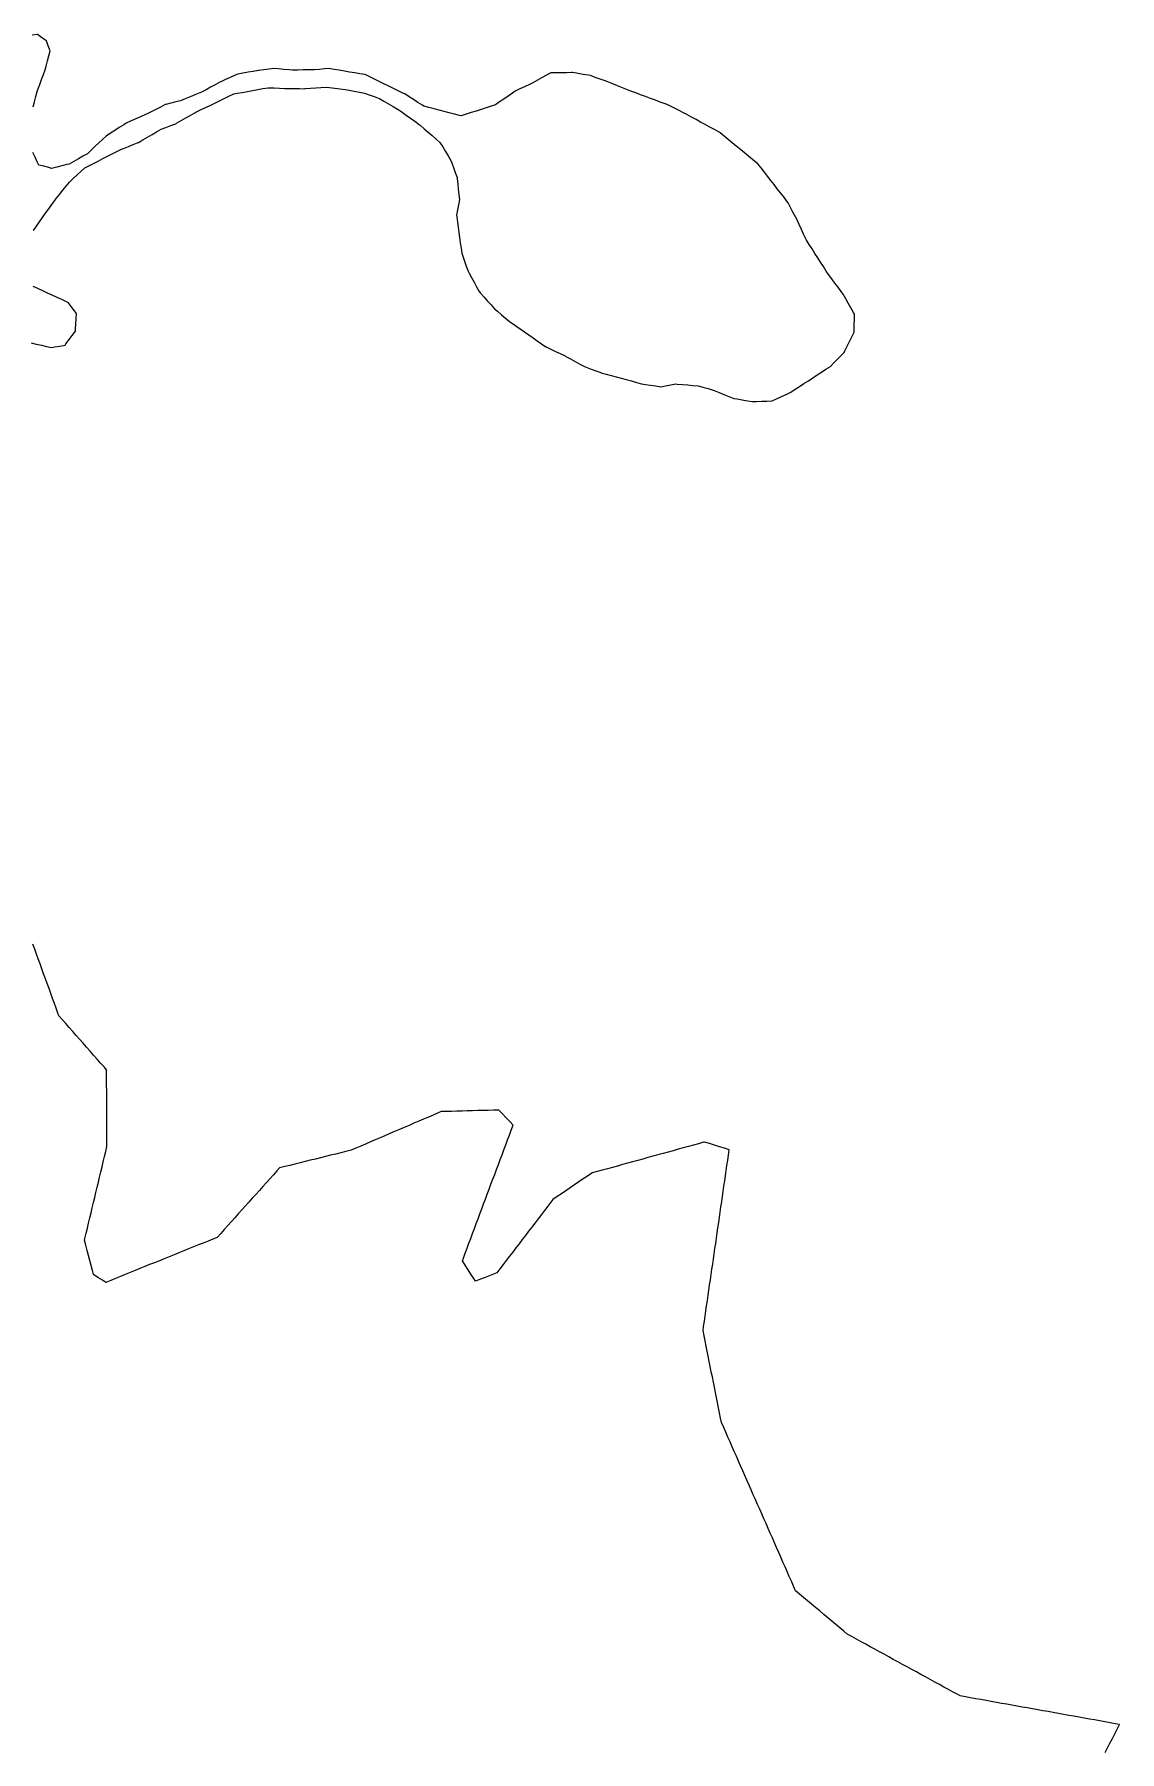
# Model space of a CAD drawing. Header units: millimetres. Extents: x 0 to 2762, y 6 to 2482.
# Drawn here: x 1422 to 1628.7, y 2127.7 to 2454.8 of the extents above; entities that cross this region are included whole.
import ezdxf

# ---------------------------------------------------------------- set-up
doc = ezdxf.new("R2010")
doc.units = ezdxf.units.MM
for name, color, linetype in [('ALL_ISLANDS', 7, 'Continuous'), ('OUTLINE_ISLAND_01', 7, 'Continuous'), ('OUTLINE_ISLAND_02', 7, 'Continuous')]:
    doc.layers.add(name, color=color, linetype=linetype)

msp = doc.modelspace()

# ---------------------------------------------------------------- linework, layer by layer
at = {"layer": 'ALL_ISLANDS'}
for points in [[(1421.8176, 2440.9907), (1422.0631, 2441.9601), (1422.3087, 2442.9295), (1422.5543, 2443.8988), (1422.7076, 2444.3083), (1423.0581, 2445.2449), (1423.4086, 2446.1814), (1423.759, 2447.118), (1424.1095, 2448.0546), (1424.2923, 2448.7611), (1424.5428, 2449.7292), (1424.7932, 2450.6973), (1425.0437, 2451.6654), (1424.6934, 2452.6004), (1424.3426, 2453.5368), (1424.2404, 2453.6118), (1423.4339, 2454.2031), (1422.6275, 2454.7943), (1422.5886, 2454.7889), (1421.5983, 2454.6496)], [(1421.9091, 2417.4369), (1422.4812, 2418.2571), (1423.0534, 2419.0772), (1423.6255, 2419.8974), (1424.1977, 2420.7175), (1424.7698, 2421.5377), (1425.342, 2422.3578), (1425.9141, 2423.178), (1426.2085, 2423.5386), (1426.8407, 2424.3133), (1427.473, 2425.0881), (1428.1053, 2425.8628), (1428.7376, 2426.6376), (1429.4624, 2427.3222), (1430.1893, 2428.0089), (1430.9163, 2428.6956), (1431.6432, 2429.3823), (1432.3884, 2429.7601), (1433.2803, 2430.2124), (1434.1721, 2430.6646), (1435.064, 2431.1169), (1435.9559, 2431.5692), (1436.8478, 2432.0214), (1437.7397, 2432.4737), (1438.6316, 2432.926), (1439.0171, 2433.0791), (1439.9465, 2433.4482), (1440.8758, 2433.8174), (1441.8052, 2434.1865), (1441.8554, 2434.2154), (1442.7223, 2434.7138), (1443.5892, 2435.2122), (1444.4562, 2435.7106), (1445.3231, 2436.2091), (1446.19, 2436.7075), (1447.1048, 2437.0569), (1448.039, 2437.4137), (1448.9732, 2437.7705), (1449.1326, 2437.8625), (1449.9988, 2438.3622), (1450.865, 2438.8619), (1451.7312, 2439.3616), (1452.5974, 2439.8613), (1452.8059, 2439.9624), (1453.7057, 2440.3987), (1454.6055, 2440.835), (1455.5053, 2441.2713), (1456.4051, 2441.7076), (1457.305, 2442.1439), (1458.2048, 2442.5802), (1459.1046, 2443.0165), (1460.0044, 2443.4527), (1460.646, 2443.5684), (1461.6302, 2443.7457), (1462.6143, 2443.9231), (1463.5985, 2444.1004), (1464.5826, 2444.2777), (1465.5668, 2444.4551), (1466.5509, 2444.6324), (1466.7163, 2444.6253), (1467.7154, 2444.5821), (1468.7144, 2444.5389), (1469.7135, 2444.4957), (1470.7126, 2444.4525), (1471.5254, 2444.4507), (1472.5254, 2444.4486), (1473.5254, 2444.4464), (1473.6237, 2444.4538), (1474.6209, 2444.529), (1475.618, 2444.6042), (1476.6152, 2444.6794), (1477.6124, 2444.7547), (1478.2647, 2444.674), (1479.2571, 2444.5514), (1480.2496, 2444.4287), (1481.242, 2444.306), (1481.988, 2444.1671), (1482.9711, 2443.9841), (1483.9542, 2443.801), (1484.9373, 2443.6179), (1485.8048, 2443.2908), (1486.7405, 2442.938), (1487.6762, 2442.5852), (1487.7464, 2442.545), (1488.6146, 2442.0487), (1489.4828, 2441.5525), (1490.3509, 2441.0562), (1491.2191, 2440.5599), (1491.2414, 2440.544), (1492.0572, 2439.9656), (1492.8729, 2439.3872), (1493.6887, 2438.8088), (1494.5044, 2438.2304), (1495.3202, 2437.652), (1495.5135, 2437.4836), (1496.2676, 2436.8269), (1497.0218, 2436.1702), (1497.7759, 2435.5135), (1498.53, 2434.8568), (1499.2842, 2434.2001), (1499.8029, 2433.3483), (1500.323, 2432.4942), (1500.8431, 2431.6401), (1501.3632, 2430.7859), (1501.5249, 2430.3424), (1501.8674, 2429.4029), (1502.2099, 2428.4633), (1502.5524, 2427.5238), (1502.5763, 2427.2872), (1502.6769, 2426.2923), (1502.7775, 2425.2974), (1502.8781, 2424.3025), (1502.9787, 2423.3075), (1502.7987, 2422.3515), (1502.6137, 2421.3688), (1502.4287, 2420.386), (1502.4772, 2420.0334), (1502.6134, 2419.0427), (1502.7495, 2418.052), (1502.8857, 2417.0613), (1503.0219, 2416.0706), (1503.1581, 2415.08), (1503.2942, 2414.0893), (1503.4304, 2413.0986), (1503.6304, 2412.5371), (1503.9659, 2411.5951), (1504.3013, 2410.653), (1504.6368, 2409.711), (1504.8396, 2409.3353), (1505.3144, 2408.4552), (1505.7893, 2407.5751), (1506.2641, 2406.6951), (1506.739, 2405.815), (1507.02, 2405.4979), (1507.6832, 2404.7496), (1508.3465, 2404.0012), (1509.0098, 2403.2528), (1509.6731, 2402.5045), (1510.2106, 2402.0469), (1510.9721, 2401.3987), (1511.7336, 2400.7505), (1512.4951, 2400.1023), (1512.8896, 2399.83), (1513.7125, 2399.2618), (1514.5354, 2398.6936), (1515.3583, 2398.1255), (1516.1812, 2397.5573), (1517.0041, 2396.9891), (1517.827, 2396.4209), (1518.6499, 2395.8528), (1519.4728, 2395.2846), (1519.4877, 2395.2775), (1520.3902, 2394.8466), (1521.2926, 2394.4158), (1522.195, 2393.9849), (1523.0974, 2393.5541), (1523.2818, 2393.4516), (1524.1559, 2392.9659), (1525.0301, 2392.4802), (1525.9042, 2391.9945), (1526.7783, 2391.5088), (1527.1176, 2391.3854), (1528.0573, 2391.0436), (1528.9971, 2390.7018), (1529.9369, 2390.36), (1529.9496, 2390.3565), (1530.9141, 2390.0925), (1531.8786, 2389.8285), (1532.8432, 2389.5645), (1533.8077, 2389.3004), (1534.7722, 2389.0364), (1535.7367, 2388.7724), (1536.7012, 2388.5084), (1537.6657, 2388.2443), (1538.395, 2388.1338), (1539.3837, 2387.9838), (1540.3724, 2387.8339), (1541.3611, 2387.684), (1542.2601, 2387.848), (1543.2438, 2388.0275), (1544.2276, 2388.2069), (1544.4684, 2388.1862), (1545.4647, 2388.1004), (1546.461, 2388.0147), (1547.4573, 2387.9289), (1548.4536, 2387.8431), (1549.3703, 2387.5836), (1550.3325, 2387.3112), (1551.2946, 2387.0389), (1551.515, 2386.9499), (1552.4424, 2386.5757), (1553.3697, 2386.2015), (1554.2971, 2385.8273), (1555.2244, 2385.4532), (1555.8587, 2385.3484), (1556.8453, 2385.1854), (1557.8319, 2385.0224), (1558.8186, 2384.8594), (1559.5502, 2384.8833), (1560.5497, 2384.9161), (1561.5491, 2384.9489), (1562.5486, 2384.9817), (1563.3983, 2385.3798), (1564.3038, 2385.8041), (1565.2094, 2386.2284), (1566.1149, 2386.6527), (1566.9317, 2387.185), (1567.7696, 2387.731), (1568.6074, 2388.2769), (1569.4452, 2388.8229), (1570.283, 2389.3688), (1571.1208, 2389.9148), (1571.9586, 2390.4607), (1572.7965, 2391.0067), (1573.6343, 2391.5526), (1574.1401, 2392.0729), (1574.8372, 2392.7899), (1575.5343, 2393.5068), (1576.2314, 2394.2238), (1576.3648, 2394.4924), (1576.8096, 2395.388), (1577.2544, 2396.2837), (1577.6991, 2397.1793), (1578.1439, 2398.0749), (1578.1531, 2398.5009), (1578.1748, 2399.5006), (1578.1964, 2400.5004), (1578.218, 2401.5002), (1578.0295, 2401.8343), (1577.538, 2402.7052), (1577.0465, 2403.5761), (1576.5551, 2404.447), (1576.0636, 2405.3179), (1575.6897, 2405.8197), (1575.0922, 2406.6215), (1574.4947, 2407.4234), (1573.8971, 2408.2252), (1573.2996, 2409.0271), (1572.855, 2409.7165), (1572.313, 2410.5569), (1571.771, 2411.3973), (1571.2291, 2412.2377), (1570.6871, 2413.0781), (1570.1451, 2413.9185), (1569.6031, 2414.7588), (1569.0611, 2415.5992), (1568.9545, 2415.8304), (1568.5357, 2416.7384), (1568.1169, 2417.6465), (1567.6981, 2418.5546), (1567.2793, 2419.4627), (1566.966, 2420.0664), (1566.5053, 2420.9539), (1566.0446, 2421.8415), (1565.5839, 2422.729), (1565.3517, 2423.0282), (1564.7385, 2423.8181), (1564.1253, 2424.608), (1563.5121, 2425.398), (1562.8989, 2426.1879), (1562.2857, 2426.9778), (1561.6725, 2427.7678), (1561.0593, 2428.5577), (1560.4461, 2429.3476), (1559.833, 2430.1376), (1559.5822, 2430.3436), (1558.8095, 2430.9784), (1558.0368, 2431.6133), (1557.2642, 2432.2481), (1556.4915, 2432.8829), (1555.7189, 2433.5177), (1554.9462, 2434.1525), (1554.1735, 2434.7874), (1553.4009, 2435.4222), (1552.6282, 2436.057), (1552.4322, 2436.1642), (1551.5549, 2436.6442), (1550.6777, 2437.1242), (1549.8004, 2437.6042), (1548.9231, 2438.0842), (1548.0459, 2438.5642), (1547.1686, 2439.0442), (1546.2913, 2439.5242), (1545.4141, 2440.0042), (1544.9659, 2440.2212), (1544.0658, 2440.6569), (1543.1657, 2441.0926), (1542.2656, 2441.5283), (1542.1815, 2441.5594), (1541.2437, 2441.9067), (1540.306, 2442.254), (1539.3682, 2442.6013), (1538.4305, 2442.9486), (1537.4927, 2443.2959), (1536.555, 2443.6432), (1535.6172, 2443.9905), (1534.6794, 2444.3378), (1534.0415, 2444.6084), (1533.1209, 2444.9989), (1532.2003, 2445.3894), (1531.2797, 2445.7799), (1530.7607, 2445.9579), (1529.8148, 2446.2822), (1528.8689, 2446.6066), (1527.9229, 2446.931), (1527.5479, 2446.9952), (1526.5623, 2447.1641), (1525.5767, 2447.333), (1524.591, 2447.5019), (1524.384, 2447.5003), (1523.384, 2447.4923), (1522.384, 2447.4844), (1521.3841, 2447.4765), (1520.3841, 2447.4686), (1519.5991, 2447.0325), (1518.7249, 2446.5468), (1517.8508, 2446.0611), (1516.9766, 2445.5755), (1516.304, 2445.252), (1515.4028, 2444.8186), (1514.5016, 2444.3852), (1513.6004, 2443.9519), (1513.1182, 2443.6183), (1512.2959, 2443.0492), (1511.4736, 2442.4802), (1510.6513, 2441.9112), (1509.8289, 2441.3422), (1509.0248, 2441.0878), (1508.0714, 2440.7861), (1507.118, 2440.4845), (1506.1646, 2440.1828), (1505.2112, 2439.8812), (1504.2577, 2439.5796), (1503.3043, 2439.2779), (1503.0049, 2439.3546), (1502.0361, 2439.6027), (1501.0674, 2439.8507), (1500.0987, 2440.0988), (1499.1299, 2440.3468), (1498.1612, 2440.5949), (1497.1924, 2440.8429), (1496.2237, 2441.091), (1495.9322, 2441.2789), (1495.0917, 2441.8206), (1494.2512, 2442.3624), (1493.4107, 2442.9042), (1492.5702, 2443.446), (1492.2132, 2443.62), (1491.3143, 2444.0582), (1490.4154, 2444.4964), (1489.5165, 2444.9346), (1488.6176, 2445.3727), (1487.7187, 2445.8109), (1486.8199, 2446.2491), (1485.921, 2446.6873), (1485.0221, 2447.1255), (1484.0503, 2447.288), (1483.064, 2447.453), (1482.0777, 2447.618), (1481.0914, 2447.7829), (1480.1051, 2447.9479), (1479.1188, 2448.1128), (1478.1325, 2448.2778), (1477.3162, 2448.2104), (1476.3196, 2448.1281), (1475.323, 2448.0458), (1475.2222, 2448.0441), (1474.2224, 2448.0274), (1473.2225, 2448.0107), (1472.2226, 2447.9939), (1471.2228, 2447.9772), (1470.5486, 2448.0351), (1469.5522, 2448.1206), (1468.5559, 2448.2061), (1467.5596, 2448.2916), (1466.7546, 2448.1859), (1465.7631, 2448.0557), (1464.7716, 2447.9255), (1464.7074, 2447.9141), (1463.7229, 2447.7387), (1462.7384, 2447.5633), (1461.7539, 2447.3879), (1460.7694, 2447.2125), (1460.2747, 2446.9936), (1459.3601, 2446.5891), (1458.4456, 2446.1845), (1457.5311, 2445.78), (1457.3647, 2445.6887), (1456.4881, 2445.2074), (1455.6115, 2444.7261), (1454.735, 2444.2449), (1453.8584, 2443.7636), (1453.5613, 2443.6432), (1452.6345, 2443.2677), (1451.7077, 2442.8921), (1450.7809, 2442.5165), (1449.8541, 2442.141), (1449.0069, 2441.9347), (1448.0353, 2441.6981), (1447.0637, 2441.4614), (1446.9574, 2441.4075), (1446.0656, 2440.9549), (1445.1739, 2440.5024), (1444.2821, 2440.0499), (1443.3903, 2439.5974), (1443.2034, 2439.5148), (1442.2887, 2439.1107), (1441.374, 2438.7066), (1440.4593, 2438.3025), (1439.5445, 2437.8985), (1439.0633, 2437.5884), (1438.2226, 2437.0469), (1437.382, 2436.5053), (1436.5413, 2435.9638), (1435.7007, 2435.4222), (1435.0387, 2434.796), (1434.3122, 2434.1087), (1433.5858, 2433.4215), (1432.8593, 2432.7343), (1432.1329, 2432.0471), (1431.3044, 2431.5761), (1430.4351, 2431.0818), (1429.5658, 2430.5876), (1428.6965, 2430.0933), (1428.2402, 2429.9818), (1427.2688, 2429.7443), (1426.2974, 2429.5068), (1425.326, 2429.2694), (1424.8065, 2429.4047), (1423.8387, 2429.6568), (1422.871, 2429.9088), (1422.6009, 2430.4912), (1422.1801, 2431.3984), (1421.7593, 2432.3055)], [(1421.4222, 2396.0215), (1422.3982, 2395.8034), (1423.3741, 2395.5852), (1424.35, 2395.3671), (1425.3259, 2395.149), (1425.9167, 2395.2554), (1426.9009, 2395.4327), (1427.8851, 2395.61), (1428.0669, 2395.8518), (1428.6678, 2396.6511), (1429.2688, 2397.4504), (1429.8697, 2398.2497), (1429.8908, 2398.6143), (1429.9484, 2399.6127), (1430.006, 2400.611), (1430.0636, 2401.6094), (1429.6701, 2402.1397), (1429.0743, 2402.9428), (1428.4785, 2403.746), (1428.1961, 2403.8743), (1427.2857, 2404.2882), (1426.3754, 2404.7021), (1425.4651, 2405.116), (1424.5547, 2405.5299), (1423.6444, 2405.9437), (1422.7341, 2406.3576), (1421.8237, 2406.7715)], [(1625.9409, 2127.5753), (1626.4038, 2128.4617), (1626.8667, 2129.3481), (1627.3295, 2130.2346), (1627.7924, 2131.121), (1628.2553, 2132.0074), (1628.7182, 2132.8938), (1627.8861, 2133.0426), (1626.9017, 2133.2185), (1625.9173, 2133.3945), (1624.933, 2133.5705), (1623.9486, 2133.7465), (1622.9642, 2133.9224), (1621.9798, 2134.0984), (1620.9954, 2134.2744), (1620.011, 2134.4504), (1619.0266, 2134.6263), (1618.0422, 2134.8023), (1617.0578, 2134.9783), (1616.0734, 2135.1542), (1615.089, 2135.3302), (1614.1046, 2135.5062), (1613.1202, 2135.6822), (1612.1358, 2135.8581), (1611.1514, 2136.0341), (1610.167, 2136.2101), (1609.1826, 2136.3861), (1608.1982, 2136.562), (1607.2138, 2136.738), (1606.2295, 2136.914), (1605.2451, 2137.09), (1604.2607, 2137.2659), (1603.2763, 2137.4419), (1602.2919, 2137.6179), (1601.3075, 2137.7939), (1600.3231, 2137.9698), (1599.3387, 2138.1458), (1598.3543, 2138.3218), (1597.8965, 2138.5723), (1597.0193, 2139.0525), (1596.1421, 2139.5326), (1595.2649, 2140.0127), (1594.3878, 2140.4929), (1593.5106, 2140.973), (1592.6334, 2141.4532), (1591.7562, 2141.9333), (1590.879, 2142.4134), (1590.0018, 2142.8936), (1589.1246, 2143.3737), (1588.2474, 2143.8539), (1587.3702, 2144.334), (1586.493, 2144.8141), (1585.6158, 2145.2943), (1584.7386, 2145.7744), (1583.8614, 2146.2545), (1582.9842, 2146.7347), (1582.1071, 2147.2148), (1581.2299, 2147.695), (1580.3527, 2148.1751), (1579.4755, 2148.6552), (1578.5983, 2149.1354), (1577.7211, 2149.6155), (1576.8439, 2150.0956), (1576.1871, 2150.6481), (1575.4218, 2151.2917), (1574.6565, 2151.9354), (1573.8912, 2152.5791), (1573.1259, 2153.2228), (1572.3606, 2153.8664), (1571.5953, 2154.5101), (1570.83, 2155.1538), (1570.0647, 2155.7975), (1569.2994, 2156.4411), (1568.5341, 2157.0848), (1567.7688, 2157.7285), (1567.0035, 2158.3722), (1566.6143, 2159.2561), (1566.2114, 2160.1713), (1565.8084, 2161.0865), (1565.4054, 2162.0017), (1565.0025, 2162.917), (1564.5995, 2163.8322), (1564.1965, 2164.7474), (1563.7935, 2165.6626), (1563.3906, 2166.5778), (1562.9876, 2167.493), (1562.5846, 2168.4082), (1562.1817, 2169.3234), (1561.7787, 2170.2387), (1561.3757, 2171.1539), (1560.9728, 2172.0691), (1560.5698, 2172.9843), (1560.1668, 2173.8995), (1559.7638, 2174.8147), (1559.3609, 2175.7299), (1558.9579, 2176.6451), (1558.5549, 2177.5604), (1558.152, 2178.4756), (1557.749, 2179.3908), (1557.346, 2180.306), (1556.943, 2181.2212), (1556.5401, 2182.1364), (1556.1371, 2183.0516), (1555.7341, 2183.9669), (1555.3312, 2184.8821), (1554.9282, 2185.7973), (1554.5252, 2186.7125), (1554.1223, 2187.6277), (1553.7193, 2188.5429), (1553.3163, 2189.4581), (1552.9133, 2190.3733), (1552.7381, 2191.2435), (1552.5407, 2192.2238), (1552.3432, 2193.2041), (1552.1458, 2194.1844), (1551.9484, 2195.1647), (1551.7509, 2196.145), (1551.5535, 2197.1254), (1551.3561, 2198.1057), (1551.1587, 2199.086), (1550.9612, 2200.0663), (1550.7638, 2201.0466), (1550.5664, 2202.0269), (1550.3689, 2203.0073), (1550.1715, 2203.9876), (1549.9741, 2204.9679), (1549.7766, 2205.9482), (1549.5792, 2206.9285), (1549.3818, 2207.9088), (1549.4954, 2208.6924), (1549.6389, 2209.6821), (1549.7824, 2210.6717), (1549.9259, 2211.6614), (1550.0694, 2212.651), (1550.2129, 2213.6407), (1550.3564, 2214.6303), (1550.4999, 2215.62), (1550.6434, 2216.6096), (1550.7869, 2217.5993), (1550.9304, 2218.589), (1551.0738, 2219.5786), (1551.2173, 2220.5683), (1551.3608, 2221.5579), (1551.5043, 2222.5476), (1551.6478, 2223.5372), (1551.7913, 2224.5269), (1551.9348, 2225.5165), (1552.0783, 2226.5062), (1552.2218, 2227.4958), (1552.3653, 2228.4855), (1552.5088, 2229.4751), (1552.6523, 2230.4648), (1552.7958, 2231.4544), (1552.9393, 2232.4441), (1553.0828, 2233.4337), (1553.2263, 2234.4234), (1553.3698, 2235.413), (1553.5133, 2236.4027), (1553.6568, 2237.3923), (1553.8003, 2238.382), (1553.9438, 2239.3716), (1554.0873, 2240.3613), (1554.2308, 2241.3509), (1554.3742, 2242.3406), (1553.4556, 2242.6255), (1552.5005, 2242.9217), (1551.5454, 2243.218), (1550.5903, 2243.5142), (1549.6352, 2243.8105), (1549.4769, 2243.7669), (1548.5128, 2243.5016), (1547.5486, 2243.2364), (1546.5844, 2242.9711), (1545.6202, 2242.7058), (1544.6561, 2242.4405), (1543.6919, 2242.1752), (1542.7277, 2241.9099), (1541.7636, 2241.6447), (1540.7994, 2241.3794), (1539.8352, 2241.1141), (1538.871, 2240.8488), (1537.9069, 2240.5835), (1536.9427, 2240.3183), (1535.9785, 2240.053), (1535.0144, 2239.7877), (1534.0502, 2239.5224), (1533.086, 2239.2571), (1532.1218, 2238.9919), (1531.1577, 2238.7266), (1530.1935, 2238.4613), (1529.2293, 2238.196), (1528.2652, 2237.9307), (1528.2343, 2237.9099), (1527.4064, 2237.349), (1526.5785, 2236.7881), (1525.7507, 2236.2272), (1524.9228, 2235.6663), (1524.0949, 2235.1055), (1523.267, 2234.5446), (1522.4391, 2233.9837), (1521.6112, 2233.4228), (1520.7833, 2232.8619), (1520.4204, 2232.3871), (1519.8132, 2231.5925), (1519.206, 2230.798), (1518.5988, 2230.0034), (1517.9916, 2229.2089), (1517.3844, 2228.4143), (1516.7772, 2227.6198), (1516.17, 2226.8252), (1515.5629, 2226.0307), (1514.9557, 2225.2361), (1514.3485, 2224.4416), (1513.7413, 2223.647), (1513.1341, 2222.8524), (1512.5269, 2222.0579), (1511.9197, 2221.2633), (1511.3125, 2220.4688), (1510.7053, 2219.6742), (1510.0981, 2218.8797), (1509.7763, 2218.7564), (1508.8425, 2218.3987), (1507.9086, 2218.0411), (1506.9748, 2217.6834), (1506.0409, 2217.3257), (1505.7149, 2217.8314), (1505.1731, 2218.6719), (1504.6312, 2219.5123), (1504.0894, 2220.3528), (1503.5476, 2221.1933), (1503.749, 2221.7321), (1504.0993, 2222.6688), (1504.4495, 2223.6054), (1504.7997, 2224.5421), (1505.15, 2225.4788), (1505.5002, 2226.4154), (1505.8504, 2227.3521), (1506.2006, 2228.2888), (1506.5509, 2229.2254), (1506.9011, 2230.1621), (1507.2513, 2231.0988), (1507.6016, 2232.0354), (1507.9518, 2232.9721), (1508.302, 2233.9087), (1508.6523, 2234.8454), (1509.0025, 2235.7821), (1509.3527, 2236.7187), (1509.703, 2237.6554), (1510.0532, 2238.5921), (1510.4034, 2239.5287), (1510.7536, 2240.4654), (1511.1039, 2241.4021), (1511.4541, 2242.3387), (1511.8043, 2243.2754), (1512.1546, 2244.212), (1512.5048, 2245.1487), (1512.855, 2246.0854), (1513.2053, 2247.022), (1512.5674, 2247.7076), (1511.8863, 2248.4397), (1511.2051, 2249.1719), (1510.5239, 2249.904), (1510.4867, 2249.903), (1509.487, 2249.8765), (1508.4874, 2249.8499), (1507.4877, 2249.8234), (1506.4881, 2249.7968), (1505.4884, 2249.7703), (1504.4888, 2249.7437), (1503.4891, 2249.7172), (1502.4895, 2249.6907), (1501.4898, 2249.6641), (1500.4902, 2249.6376), (1499.4905, 2249.611), (1498.914, 2249.3633), (1497.9952, 2248.9686), (1497.0763, 2248.5739), (1496.1575, 2248.1792), (1495.2387, 2247.7845), (1494.3199, 2247.3898), (1493.4011, 2246.9951), (1492.4823, 2246.6004), (1491.5635, 2246.2057), (1490.6447, 2245.811), (1489.7259, 2245.4162), (1488.8071, 2245.0215), (1487.8883, 2244.6268), (1486.9695, 2244.2321), (1486.0507, 2243.8374), (1485.1319, 2243.4427), (1484.2131, 2243.048), (1483.2943, 2242.6533), (1482.3754, 2242.2586), (1482.3492, 2242.2521), (1481.3782, 2242.0128), (1480.4073, 2241.7736), (1479.4363, 2241.5343), (1478.4654, 2241.295), (1477.4944, 2241.0558), (1476.5235, 2240.8165), (1475.5525, 2240.5773), (1474.5816, 2240.338), (1473.6106, 2240.0987), (1472.6397, 2239.8595), (1471.6687, 2239.6202), (1470.6978, 2239.3809), (1469.7268, 2239.1417), (1468.7558, 2238.9024), (1468.2307, 2238.3177), (1467.5624, 2237.5738), (1466.8941, 2236.8299), (1466.2259, 2236.0859), (1465.5576, 2235.342), (1464.8894, 2234.5981), (1464.2211, 2233.8541), (1463.5529, 2233.1102), (1462.8846, 2232.3663), (1462.2164, 2231.6223), (1461.5481, 2230.8784), (1460.8798, 2230.1345), (1460.2116, 2229.3905), (1459.5433, 2228.6466), (1458.8751, 2227.9027), (1458.2068, 2227.1587), (1457.5386, 2226.4148), (1456.8703, 2225.6709), (1456.0544, 2225.3411), (1455.1273, 2224.9663), (1454.2002, 2224.5915), (1453.273, 2224.2167), (1452.3459, 2223.842), (1451.4188, 2223.4672), (1450.4917, 2223.0924), (1449.5646, 2222.7176), (1448.6375, 2222.3428), (1447.7103, 2221.9681), (1446.7832, 2221.5933), (1445.8561, 2221.2185), (1444.929, 2220.8437), (1444.0019, 2220.469), (1443.0748, 2220.0942), (1442.1477, 2219.7194), (1441.2205, 2219.3446), (1440.2934, 2218.9699), (1439.3663, 2218.5951), (1438.4392, 2218.2203), (1437.5121, 2217.8455), (1436.585, 2217.4708), (1435.6578, 2217.096), (1434.9931, 2217.5126), (1434.1457, 2218.0436), (1433.2984, 2218.5747), (1433.1031, 2219.3232), (1432.8507, 2220.2908), (1432.5983, 2221.2585), (1432.3459, 2222.2261), (1432.0935, 2223.1937), (1431.8411, 2224.1613), (1431.5887, 2225.1289), (1431.6723, 2225.4777), (1431.9052, 2226.4502), (1432.1382, 2227.4227), (1432.3711, 2228.3952), (1432.6041, 2229.3677), (1432.837, 2230.3402), (1433.07, 2231.3127), (1433.3029, 2232.2852), (1433.5359, 2233.2577), (1433.7688, 2234.2301), (1434.0018, 2235.2026), (1434.2347, 2236.1751), (1434.4677, 2237.1476), (1434.7006, 2238.1201), (1434.9336, 2239.0926), (1435.1665, 2240.0651), (1435.3995, 2241.0376), (1435.6324, 2242.0101), (1435.8654, 2242.9825), (1435.8626, 2243.5674), (1435.8578, 2244.5674), (1435.853, 2245.5674), (1435.8482, 2246.5674), (1435.8434, 2247.5674), (1435.8386, 2248.5674), (1435.8337, 2249.5674), (1435.8289, 2250.5674), (1435.8241, 2251.5673), (1435.8193, 2252.5673), (1435.8145, 2253.5673), (1435.8097, 2254.5673), (1435.8049, 2255.5673), (1435.8001, 2256.5673), (1435.7953, 2257.5673), (1435.309, 2258.1193), (1434.648, 2258.8696), (1433.9869, 2259.62), (1433.3259, 2260.3703), (1432.6648, 2261.1207), (1432.0038, 2261.871), (1431.3427, 2262.6213), (1430.6816, 2263.3717), (1430.0206, 2264.122), (1429.3595, 2264.8724), (1428.6985, 2265.6227), (1428.0374, 2266.3731), (1427.3764, 2267.1234), (1426.7153, 2267.8737), (1426.5431, 2268.3479), (1426.2016, 2269.2878), (1425.8602, 2270.2277), (1425.5187, 2271.1676), (1425.1773, 2272.1075), (1424.8358, 2273.0474), (1424.4944, 2273.9873), (1424.1529, 2274.9272), (1423.8114, 2275.8671), (1423.47, 2276.807), (1423.1285, 2277.7469), (1422.7871, 2278.6868), (1422.4456, 2279.6267), (1422.1042, 2280.5666), (1421.7627, 2281.5065)]]:
    msp.add_lwpolyline(points, dxfattribs=at)
at = {"layer": 'OUTLINE_ISLAND_01'}
msp.add_lwpolyline([(1625.9409, 2127.5753), (1626.4038, 2128.4617), (1626.8667, 2129.3481), (1627.3295, 2130.2346), (1627.7924, 2131.121), (1628.2553, 2132.0074), (1628.7182, 2132.8938), (1627.8861, 2133.0426), (1626.9017, 2133.2185), (1625.9173, 2133.3945), (1624.933, 2133.5705), (1623.9486, 2133.7465), (1622.9642, 2133.9224), (1621.9798, 2134.0984), (1620.9954, 2134.2744), (1620.011, 2134.4504), (1619.0266, 2134.6263), (1618.0422, 2134.8023), (1617.0578, 2134.9783), (1616.0734, 2135.1542), (1615.089, 2135.3302), (1614.1046, 2135.5062), (1613.1202, 2135.6822), (1612.1358, 2135.8581), (1611.1514, 2136.0341), (1610.167, 2136.2101), (1609.1826, 2136.3861), (1608.1982, 2136.562), (1607.2138, 2136.738), (1606.2295, 2136.914), (1605.2451, 2137.09), (1604.2607, 2137.2659), (1603.2763, 2137.4419), (1602.2919, 2137.6179), (1601.3075, 2137.7939), (1600.3231, 2137.9698), (1599.3387, 2138.1458), (1598.3543, 2138.3218), (1597.8965, 2138.5723), (1597.0193, 2139.0525), (1596.1421, 2139.5326), (1595.2649, 2140.0127), (1594.3878, 2140.4929), (1593.5106, 2140.973), (1592.6334, 2141.4532), (1591.7562, 2141.9333), (1590.879, 2142.4134), (1590.0018, 2142.8936), (1589.1246, 2143.3737), (1588.2474, 2143.8539), (1587.3702, 2144.334), (1586.493, 2144.8141), (1585.6158, 2145.2943), (1584.7386, 2145.7744), (1583.8614, 2146.2545), (1582.9842, 2146.7347), (1582.1071, 2147.2148), (1581.2299, 2147.695), (1580.3527, 2148.1751), (1579.4755, 2148.6552), (1578.5983, 2149.1354), (1577.7211, 2149.6155), (1576.8439, 2150.0956), (1576.1871, 2150.6481), (1575.4218, 2151.2917), (1574.6565, 2151.9354), (1573.8912, 2152.5791), (1573.1259, 2153.2228), (1572.3606, 2153.8664), (1571.5953, 2154.5101), (1570.83, 2155.1538), (1570.0647, 2155.7975), (1569.2994, 2156.4411), (1568.5341, 2157.0848), (1567.7688, 2157.7285), (1567.0035, 2158.3722), (1566.6143, 2159.2561), (1566.2114, 2160.1713), (1565.8084, 2161.0865), (1565.4054, 2162.0017), (1565.0025, 2162.917), (1564.5995, 2163.8322), (1564.1965, 2164.7474), (1563.7935, 2165.6626), (1563.3906, 2166.5778), (1562.9876, 2167.493), (1562.5846, 2168.4082), (1562.1817, 2169.3234), (1561.7787, 2170.2387), (1561.3757, 2171.1539), (1560.9728, 2172.0691), (1560.5698, 2172.9843), (1560.1668, 2173.8995), (1559.7638, 2174.8147), (1559.3609, 2175.7299), (1558.9579, 2176.6451), (1558.5549, 2177.5604), (1558.152, 2178.4756), (1557.749, 2179.3908), (1557.346, 2180.306), (1556.943, 2181.2212), (1556.5401, 2182.1364), (1556.1371, 2183.0516), (1555.7341, 2183.9669), (1555.3312, 2184.8821), (1554.9282, 2185.7973), (1554.5252, 2186.7125), (1554.1223, 2187.6277), (1553.7193, 2188.5429), (1553.3163, 2189.4581), (1552.9133, 2190.3733), (1552.7381, 2191.2435), (1552.5407, 2192.2238), (1552.3432, 2193.2041), (1552.1458, 2194.1844), (1551.9484, 2195.1647), (1551.7509, 2196.145), (1551.5535, 2197.1254), (1551.3561, 2198.1057), (1551.1587, 2199.086), (1550.9612, 2200.0663), (1550.7638, 2201.0466), (1550.5664, 2202.0269), (1550.3689, 2203.0073), (1550.1715, 2203.9876), (1549.9741, 2204.9679), (1549.7766, 2205.9482), (1549.5792, 2206.9285), (1549.3818, 2207.9088), (1549.4954, 2208.6924), (1549.6389, 2209.6821), (1549.7824, 2210.6717), (1549.9259, 2211.6614), (1550.0694, 2212.651), (1550.2129, 2213.6407), (1550.3564, 2214.6303), (1550.4999, 2215.62), (1550.6434, 2216.6096), (1550.7869, 2217.5993), (1550.9304, 2218.589), (1551.0738, 2219.5786), (1551.2173, 2220.5683), (1551.3608, 2221.5579), (1551.5043, 2222.5476), (1551.6478, 2223.5372), (1551.7913, 2224.5269), (1551.9348, 2225.5165), (1552.0783, 2226.5062), (1552.2218, 2227.4958), (1552.3653, 2228.4855), (1552.5088, 2229.4751), (1552.6523, 2230.4648), (1552.7958, 2231.4544), (1552.9393, 2232.4441), (1553.0828, 2233.4337), (1553.2263, 2234.4234), (1553.3698, 2235.413), (1553.5133, 2236.4027), (1553.6568, 2237.3923), (1553.8003, 2238.382), (1553.9438, 2239.3716), (1554.0873, 2240.3613), (1554.2308, 2241.3509), (1554.3742, 2242.3406), (1553.4556, 2242.6255), (1552.5005, 2242.9217), (1551.5454, 2243.218), (1550.5903, 2243.5142), (1549.6352, 2243.8105), (1549.4769, 2243.7669), (1548.5128, 2243.5016), (1547.5486, 2243.2364), (1546.5844, 2242.9711), (1545.6202, 2242.7058), (1544.6561, 2242.4405), (1543.6919, 2242.1752), (1542.7277, 2241.9099), (1541.7636, 2241.6447), (1540.7994, 2241.3794), (1539.8352, 2241.1141), (1538.871, 2240.8488), (1537.9069, 2240.5835), (1536.9427, 2240.3183), (1535.9785, 2240.053), (1535.0144, 2239.7877), (1534.0502, 2239.5224), (1533.086, 2239.2571), (1532.1218, 2238.9919), (1531.1577, 2238.7266), (1530.1935, 2238.4613), (1529.2293, 2238.196), (1528.2652, 2237.9307), (1528.2343, 2237.9099), (1527.4064, 2237.349), (1526.5785, 2236.7881), (1525.7507, 2236.2272), (1524.9228, 2235.6663), (1524.0949, 2235.1055), (1523.267, 2234.5446), (1522.4391, 2233.9837), (1521.6112, 2233.4228), (1520.7833, 2232.8619), (1520.4204, 2232.3871), (1519.8132, 2231.5925), (1519.206, 2230.798), (1518.5988, 2230.0034), (1517.9916, 2229.2089), (1517.3844, 2228.4143), (1516.7772, 2227.6198), (1516.17, 2226.8252), (1515.5629, 2226.0307), (1514.9557, 2225.2361), (1514.3485, 2224.4416), (1513.7413, 2223.647), (1513.1341, 2222.8524), (1512.5269, 2222.0579), (1511.9197, 2221.2633), (1511.3125, 2220.4688), (1510.7053, 2219.6742), (1510.0981, 2218.8797), (1509.7763, 2218.7564), (1508.8425, 2218.3987), (1507.9086, 2218.0411), (1506.9748, 2217.6834), (1506.0409, 2217.3257), (1505.7149, 2217.8314), (1505.1731, 2218.6719), (1504.6312, 2219.5123), (1504.0894, 2220.3528), (1503.5476, 2221.1933), (1503.749, 2221.7321), (1504.0993, 2222.6688), (1504.4495, 2223.6054), (1504.7997, 2224.5421), (1505.15, 2225.4788), (1505.5002, 2226.4154), (1505.8504, 2227.3521), (1506.2006, 2228.2888), (1506.5509, 2229.2254), (1506.9011, 2230.1621), (1507.2513, 2231.0988), (1507.6016, 2232.0354), (1507.9518, 2232.9721), (1508.302, 2233.9087), (1508.6523, 2234.8454), (1509.0025, 2235.7821), (1509.3527, 2236.7187), (1509.703, 2237.6554), (1510.0532, 2238.5921), (1510.4034, 2239.5287), (1510.7536, 2240.4654), (1511.1039, 2241.4021), (1511.4541, 2242.3387), (1511.8043, 2243.2754), (1512.1546, 2244.212), (1512.5048, 2245.1487), (1512.855, 2246.0854), (1513.2053, 2247.022), (1512.5674, 2247.7076), (1511.8863, 2248.4397), (1511.2051, 2249.1719), (1510.5239, 2249.904), (1510.4867, 2249.903), (1509.487, 2249.8765), (1508.4874, 2249.8499), (1507.4877, 2249.8234), (1506.4881, 2249.7968), (1505.4884, 2249.7703), (1504.4888, 2249.7437), (1503.4891, 2249.7172), (1502.4895, 2249.6907), (1501.4898, 2249.6641), (1500.4902, 2249.6376), (1499.4905, 2249.611), (1498.914, 2249.3633), (1497.9952, 2248.9686), (1497.0763, 2248.5739), (1496.1575, 2248.1792), (1495.2387, 2247.7845), (1494.3199, 2247.3898), (1493.4011, 2246.9951), (1492.4823, 2246.6004), (1491.5635, 2246.2057), (1490.6447, 2245.811), (1489.7259, 2245.4162), (1488.8071, 2245.0215), (1487.8883, 2244.6268), (1486.9695, 2244.2321), (1486.0507, 2243.8374), (1485.1319, 2243.4427), (1484.2131, 2243.048), (1483.2943, 2242.6533), (1482.3754, 2242.2586), (1482.3492, 2242.2521), (1481.3782, 2242.0128), (1480.4073, 2241.7736), (1479.4363, 2241.5343), (1478.4654, 2241.295), (1477.4944, 2241.0558), (1476.5235, 2240.8165), (1475.5525, 2240.5773), (1474.5816, 2240.338), (1473.6106, 2240.0987), (1472.6397, 2239.8595), (1471.6687, 2239.6202), (1470.6978, 2239.3809), (1469.7268, 2239.1417), (1468.7558, 2238.9024), (1468.2307, 2238.3177), (1467.5624, 2237.5738), (1466.8941, 2236.8299), (1466.2259, 2236.0859), (1465.5576, 2235.342), (1464.8894, 2234.5981), (1464.2211, 2233.8541), (1463.5529, 2233.1102), (1462.8846, 2232.3663), (1462.2164, 2231.6223), (1461.5481, 2230.8784), (1460.8798, 2230.1345), (1460.2116, 2229.3905), (1459.5433, 2228.6466), (1458.8751, 2227.9027), (1458.2068, 2227.1587), (1457.5386, 2226.4148), (1456.8703, 2225.6709), (1456.0544, 2225.3411), (1455.1273, 2224.9663), (1454.2002, 2224.5915), (1453.273, 2224.2167), (1452.3459, 2223.842), (1451.4188, 2223.4672), (1450.4917, 2223.0924), (1449.5646, 2222.7176), (1448.6375, 2222.3428), (1447.7103, 2221.9681), (1446.7832, 2221.5933), (1445.8561, 2221.2185), (1444.929, 2220.8437), (1444.0019, 2220.469), (1443.0748, 2220.0942), (1442.1477, 2219.7194), (1441.2205, 2219.3446), (1440.2934, 2218.9699), (1439.3663, 2218.5951), (1438.4392, 2218.2203), (1437.5121, 2217.8455), (1436.585, 2217.4708), (1435.6578, 2217.096), (1434.9931, 2217.5126), (1434.1457, 2218.0436), (1433.2984, 2218.5747), (1433.1031, 2219.3232), (1432.8507, 2220.2908), (1432.5983, 2221.2585), (1432.3459, 2222.2261), (1432.0935, 2223.1937), (1431.8411, 2224.1613), (1431.5887, 2225.1289), (1431.6723, 2225.4777), (1431.9052, 2226.4502), (1432.1382, 2227.4227), (1432.3711, 2228.3952), (1432.6041, 2229.3677), (1432.837, 2230.3402), (1433.07, 2231.3127), (1433.3029, 2232.2852), (1433.5359, 2233.2577), (1433.7688, 2234.2301), (1434.0018, 2235.2026), (1434.2347, 2236.1751), (1434.4677, 2237.1476), (1434.7006, 2238.1201), (1434.9336, 2239.0926), (1435.1665, 2240.0651), (1435.3995, 2241.0376), (1435.6324, 2242.0101), (1435.8654, 2242.9825), (1435.8626, 2243.5674), (1435.8578, 2244.5674), (1435.853, 2245.5674), (1435.8482, 2246.5674), (1435.8434, 2247.5674), (1435.8386, 2248.5674), (1435.8337, 2249.5674), (1435.8289, 2250.5674), (1435.8241, 2251.5673), (1435.8193, 2252.5673), (1435.8145, 2253.5673), (1435.8097, 2254.5673), (1435.8049, 2255.5673), (1435.8001, 2256.5673), (1435.7953, 2257.5673), (1435.309, 2258.1193), (1434.648, 2258.8696), (1433.9869, 2259.62), (1433.3259, 2260.3703), (1432.6648, 2261.1207), (1432.0038, 2261.871), (1431.3427, 2262.6213), (1430.6816, 2263.3717), (1430.0206, 2264.122), (1429.3595, 2264.8724), (1428.6985, 2265.6227), (1428.0374, 2266.3731), (1427.3764, 2267.1234), (1426.7153, 2267.8737), (1426.5431, 2268.3479), (1426.2016, 2269.2878), (1425.8602, 2270.2277), (1425.5187, 2271.1676), (1425.1773, 2272.1075), (1424.8358, 2273.0474), (1424.4944, 2273.9873), (1424.1529, 2274.9272), (1423.8114, 2275.8671), (1423.47, 2276.807), (1423.1285, 2277.7469), (1422.7871, 2278.6868), (1422.4456, 2279.6267), (1422.1042, 2280.5666), (1421.7627, 2281.5065)], dxfattribs=at)
at = {"layer": 'OUTLINE_ISLAND_02'}
for points in [[(1421.8176, 2440.9907), (1422.0631, 2441.9601), (1422.3087, 2442.9295), (1422.5543, 2443.8988), (1422.7076, 2444.3083), (1423.0581, 2445.2449), (1423.4086, 2446.1814), (1423.759, 2447.118), (1424.1095, 2448.0546), (1424.2923, 2448.7611), (1424.5428, 2449.7292), (1424.7932, 2450.6973), (1425.0437, 2451.6654), (1424.6934, 2452.6004), (1424.3426, 2453.5368), (1424.2404, 2453.6118), (1423.4339, 2454.2031), (1422.6275, 2454.7943), (1422.5886, 2454.7889), (1421.5983, 2454.6496)], [(1421.9091, 2417.4369), (1422.4812, 2418.2571), (1423.0534, 2419.0772), (1423.6255, 2419.8974), (1424.1977, 2420.7175), (1424.7698, 2421.5377), (1425.342, 2422.3578), (1425.9141, 2423.178), (1426.2085, 2423.5386), (1426.8407, 2424.3133), (1427.473, 2425.0881), (1428.1053, 2425.8628), (1428.7376, 2426.6376), (1429.4624, 2427.3222), (1430.1893, 2428.0089), (1430.9163, 2428.6956), (1431.6432, 2429.3823), (1432.3884, 2429.7601), (1433.2803, 2430.2124), (1434.1721, 2430.6646), (1435.064, 2431.1169), (1435.9559, 2431.5692), (1436.8478, 2432.0214), (1437.7397, 2432.4737), (1438.6316, 2432.926), (1439.0171, 2433.0791), (1439.9465, 2433.4482), (1440.8758, 2433.8174), (1441.8052, 2434.1865), (1441.8554, 2434.2154), (1442.7223, 2434.7138), (1443.5892, 2435.2122), (1444.4562, 2435.7106), (1445.3231, 2436.2091), (1446.19, 2436.7075), (1447.1048, 2437.0569), (1448.039, 2437.4137), (1448.9732, 2437.7705), (1449.1326, 2437.8625), (1449.9988, 2438.3622), (1450.865, 2438.8619), (1451.7312, 2439.3616), (1452.5974, 2439.8613), (1452.8059, 2439.9624), (1453.7057, 2440.3987), (1454.6055, 2440.835), (1455.5053, 2441.2713), (1456.4051, 2441.7076), (1457.305, 2442.1439), (1458.2048, 2442.5802), (1459.1046, 2443.0165), (1460.0044, 2443.4527), (1460.646, 2443.5684), (1461.6302, 2443.7457), (1462.6143, 2443.9231), (1463.5985, 2444.1004), (1464.5826, 2444.2777), (1465.5668, 2444.4551), (1466.5509, 2444.6324), (1466.7163, 2444.6253), (1467.7154, 2444.5821), (1468.7144, 2444.5389), (1469.7135, 2444.4957), (1470.7126, 2444.4525), (1471.5254, 2444.4507), (1472.5254, 2444.4486), (1473.5254, 2444.4464), (1473.6237, 2444.4538), (1474.6209, 2444.529), (1475.618, 2444.6042), (1476.6152, 2444.6794), (1477.6124, 2444.7547), (1478.2647, 2444.674), (1479.2571, 2444.5514), (1480.2496, 2444.4287), (1481.242, 2444.306), (1481.988, 2444.1671), (1482.9711, 2443.9841), (1483.9542, 2443.801), (1484.9373, 2443.6179), (1485.8048, 2443.2908), (1486.7405, 2442.938), (1487.6762, 2442.5852), (1487.7464, 2442.545), (1488.6146, 2442.0487), (1489.4828, 2441.5525), (1490.3509, 2441.0562), (1491.2191, 2440.5599), (1491.2414, 2440.544), (1492.0572, 2439.9656), (1492.8729, 2439.3872), (1493.6887, 2438.8088), (1494.5044, 2438.2304), (1495.3202, 2437.652), (1495.5135, 2437.4836), (1496.2676, 2436.8269), (1497.0218, 2436.1702), (1497.7759, 2435.5135), (1498.53, 2434.8568), (1499.2842, 2434.2001), (1499.8029, 2433.3483), (1500.323, 2432.4942), (1500.8431, 2431.6401), (1501.3632, 2430.7859), (1501.5249, 2430.3424), (1501.8674, 2429.4029), (1502.2099, 2428.4633), (1502.5524, 2427.5238), (1502.5763, 2427.2872), (1502.6769, 2426.2923), (1502.7775, 2425.2974), (1502.8781, 2424.3025), (1502.9787, 2423.3075), (1502.7987, 2422.3515), (1502.6137, 2421.3688), (1502.4287, 2420.386), (1502.4772, 2420.0334), (1502.6134, 2419.0427), (1502.7495, 2418.052), (1502.8857, 2417.0613), (1503.0219, 2416.0706), (1503.1581, 2415.08), (1503.2942, 2414.0893), (1503.4304, 2413.0986), (1503.6304, 2412.5371), (1503.9659, 2411.5951), (1504.3013, 2410.653), (1504.6368, 2409.711), (1504.8396, 2409.3353), (1505.3144, 2408.4552), (1505.7893, 2407.5751), (1506.2641, 2406.6951), (1506.739, 2405.815), (1507.02, 2405.4979), (1507.6832, 2404.7496), (1508.3465, 2404.0012), (1509.0098, 2403.2528), (1509.6731, 2402.5045), (1510.2106, 2402.0469), (1510.9721, 2401.3987), (1511.7336, 2400.7505), (1512.4951, 2400.1023), (1512.8896, 2399.83), (1513.7125, 2399.2618), (1514.5354, 2398.6936), (1515.3583, 2398.1255), (1516.1812, 2397.5573), (1517.0041, 2396.9891), (1517.827, 2396.4209), (1518.6499, 2395.8528), (1519.4728, 2395.2846), (1519.4877, 2395.2775), (1520.3902, 2394.8466), (1521.2926, 2394.4158), (1522.195, 2393.9849), (1523.0974, 2393.5541), (1523.2818, 2393.4516), (1524.1559, 2392.9659), (1525.0301, 2392.4802), (1525.9042, 2391.9945), (1526.7783, 2391.5088), (1527.1176, 2391.3854), (1528.0573, 2391.0436), (1528.9971, 2390.7018), (1529.9369, 2390.36), (1529.9496, 2390.3565), (1530.9141, 2390.0925), (1531.8786, 2389.8285), (1532.8432, 2389.5645), (1533.8077, 2389.3004), (1534.7722, 2389.0364), (1535.7367, 2388.7724), (1536.7012, 2388.5084), (1537.6657, 2388.2443), (1538.395, 2388.1338), (1539.3837, 2387.9838), (1540.3724, 2387.8339), (1541.3611, 2387.684), (1542.2601, 2387.848), (1543.2438, 2388.0275), (1544.2276, 2388.2069), (1544.4684, 2388.1862), (1545.4647, 2388.1004), (1546.461, 2388.0147), (1547.4573, 2387.9289), (1548.4536, 2387.8431), (1549.3703, 2387.5836), (1550.3325, 2387.3112), (1551.2946, 2387.0389), (1551.515, 2386.9499), (1552.4424, 2386.5757), (1553.3697, 2386.2015), (1554.2971, 2385.8273), (1555.2244, 2385.4532), (1555.8587, 2385.3484), (1556.8453, 2385.1854), (1557.8319, 2385.0224), (1558.8186, 2384.8594), (1559.5502, 2384.8833), (1560.5497, 2384.9161), (1561.5491, 2384.9489), (1562.5486, 2384.9817), (1563.3983, 2385.3798), (1564.3038, 2385.8041), (1565.2094, 2386.2284), (1566.1149, 2386.6527), (1566.9317, 2387.185), (1567.7696, 2387.731), (1568.6074, 2388.2769), (1569.4452, 2388.8229), (1570.283, 2389.3688), (1571.1208, 2389.9148), (1571.9586, 2390.4607), (1572.7965, 2391.0067), (1573.6343, 2391.5526), (1574.1401, 2392.0729), (1574.8372, 2392.7899), (1575.5343, 2393.5068), (1576.2314, 2394.2238), (1576.3648, 2394.4924), (1576.8096, 2395.388), (1577.2544, 2396.2837), (1577.6991, 2397.1793), (1578.1439, 2398.0749), (1578.1531, 2398.5009), (1578.1748, 2399.5006), (1578.1964, 2400.5004), (1578.218, 2401.5002), (1578.0295, 2401.8343), (1577.538, 2402.7052), (1577.0465, 2403.5761), (1576.5551, 2404.447), (1576.0636, 2405.3179), (1575.6897, 2405.8197), (1575.0922, 2406.6215), (1574.4947, 2407.4234), (1573.8971, 2408.2252), (1573.2996, 2409.0271), (1572.855, 2409.7165), (1572.313, 2410.5569), (1571.771, 2411.3973), (1571.2291, 2412.2377), (1570.6871, 2413.0781), (1570.1451, 2413.9185), (1569.6031, 2414.7588), (1569.0611, 2415.5992), (1568.9545, 2415.8304), (1568.5357, 2416.7384), (1568.1169, 2417.6465), (1567.6981, 2418.5546), (1567.2793, 2419.4627), (1566.966, 2420.0664), (1566.5053, 2420.9539), (1566.0446, 2421.8415), (1565.5839, 2422.729), (1565.3517, 2423.0282), (1564.7385, 2423.8181), (1564.1253, 2424.608), (1563.5121, 2425.398), (1562.8989, 2426.1879), (1562.2857, 2426.9778), (1561.6725, 2427.7678), (1561.0593, 2428.5577), (1560.4461, 2429.3476), (1559.833, 2430.1376), (1559.5822, 2430.3436), (1558.8095, 2430.9784), (1558.0368, 2431.6133), (1557.2642, 2432.2481), (1556.4915, 2432.8829), (1555.7189, 2433.5177), (1554.9462, 2434.1525), (1554.1735, 2434.7874), (1553.4009, 2435.4222), (1552.6282, 2436.057), (1552.4322, 2436.1642), (1551.5549, 2436.6442), (1550.6777, 2437.1242), (1549.8004, 2437.6042), (1548.9231, 2438.0842), (1548.0459, 2438.5642), (1547.1686, 2439.0442), (1546.2913, 2439.5242), (1545.4141, 2440.0042), (1544.9659, 2440.2212), (1544.0658, 2440.6569), (1543.1657, 2441.0926), (1542.2656, 2441.5283), (1542.1815, 2441.5594), (1541.2437, 2441.9067), (1540.306, 2442.254), (1539.3682, 2442.6013), (1538.4305, 2442.9486), (1537.4927, 2443.2959), (1536.555, 2443.6432), (1535.6172, 2443.9905), (1534.6794, 2444.3378), (1534.0415, 2444.6084), (1533.1209, 2444.9989), (1532.2003, 2445.3894), (1531.2797, 2445.7799), (1530.7607, 2445.9579), (1529.8148, 2446.2822), (1528.8689, 2446.6066), (1527.9229, 2446.931), (1527.5479, 2446.9952), (1526.5623, 2447.1641), (1525.5767, 2447.333), (1524.591, 2447.5019), (1524.384, 2447.5003), (1523.384, 2447.4923), (1522.384, 2447.4844), (1521.3841, 2447.4765), (1520.3841, 2447.4686), (1519.5991, 2447.0325), (1518.7249, 2446.5468), (1517.8508, 2446.0611), (1516.9766, 2445.5755), (1516.304, 2445.252), (1515.4028, 2444.8186), (1514.5016, 2444.3852), (1513.6004, 2443.9519), (1513.1182, 2443.6183), (1512.2959, 2443.0492), (1511.4736, 2442.4802), (1510.6513, 2441.9112), (1509.8289, 2441.3422), (1509.0248, 2441.0878), (1508.0714, 2440.7861), (1507.118, 2440.4845), (1506.1646, 2440.1828), (1505.2112, 2439.8812), (1504.2577, 2439.5796), (1503.3043, 2439.2779), (1503.0049, 2439.3546), (1502.0361, 2439.6027), (1501.0674, 2439.8507), (1500.0987, 2440.0988), (1499.1299, 2440.3468), (1498.1612, 2440.5949), (1497.1924, 2440.8429), (1496.2237, 2441.091), (1495.9322, 2441.2789), (1495.0917, 2441.8206), (1494.2512, 2442.3624), (1493.4107, 2442.9042), (1492.5702, 2443.446), (1492.2132, 2443.62), (1491.3143, 2444.0582), (1490.4154, 2444.4964), (1489.5165, 2444.9346), (1488.6176, 2445.3727), (1487.7187, 2445.8109), (1486.8199, 2446.2491), (1485.921, 2446.6873), (1485.0221, 2447.1255), (1484.0503, 2447.288), (1483.064, 2447.453), (1482.0777, 2447.618), (1481.0914, 2447.7829), (1480.1051, 2447.9479), (1479.1188, 2448.1128), (1478.1325, 2448.2778), (1477.3162, 2448.2104), (1476.3196, 2448.1281), (1475.323, 2448.0458), (1475.2222, 2448.0441), (1474.2224, 2448.0274), (1473.2225, 2448.0107), (1472.2226, 2447.9939), (1471.2228, 2447.9772), (1470.5486, 2448.0351), (1469.5522, 2448.1206), (1468.5559, 2448.2061), (1467.5596, 2448.2916), (1466.7546, 2448.1859), (1465.7631, 2448.0557), (1464.7716, 2447.9255), (1464.7074, 2447.9141), (1463.7229, 2447.7387), (1462.7384, 2447.5633), (1461.7539, 2447.3879), (1460.7694, 2447.2125), (1460.2747, 2446.9936), (1459.3601, 2446.5891), (1458.4456, 2446.1845), (1457.5311, 2445.78), (1457.3647, 2445.6887), (1456.4881, 2445.2074), (1455.6115, 2444.7261), (1454.735, 2444.2449), (1453.8584, 2443.7636), (1453.5613, 2443.6432), (1452.6345, 2443.2677), (1451.7077, 2442.8921), (1450.7809, 2442.5165), (1449.8541, 2442.141), (1449.0069, 2441.9347), (1448.0353, 2441.6981), (1447.0637, 2441.4614), (1446.9574, 2441.4075), (1446.0656, 2440.9549), (1445.1739, 2440.5024), (1444.2821, 2440.0499), (1443.3903, 2439.5974), (1443.2034, 2439.5148), (1442.2887, 2439.1107), (1441.374, 2438.7066), (1440.4593, 2438.3025), (1439.5445, 2437.8985), (1439.0633, 2437.5884), (1438.2226, 2437.0469), (1437.382, 2436.5053), (1436.5413, 2435.9638), (1435.7007, 2435.4222), (1435.0387, 2434.796), (1434.3122, 2434.1087), (1433.5858, 2433.4215), (1432.8593, 2432.7343), (1432.1329, 2432.0471), (1431.3044, 2431.5761), (1430.4351, 2431.0818), (1429.5658, 2430.5876), (1428.6965, 2430.0933), (1428.2402, 2429.9818), (1427.2688, 2429.7443), (1426.2974, 2429.5068), (1425.326, 2429.2694), (1424.8065, 2429.4047), (1423.8387, 2429.6568), (1422.871, 2429.9088), (1422.6009, 2430.4912), (1422.1801, 2431.3984), (1421.7593, 2432.3055)], [(1421.4222, 2396.0215), (1422.3982, 2395.8034), (1423.3741, 2395.5852), (1424.35, 2395.3671), (1425.3259, 2395.149), (1425.9167, 2395.2554), (1426.9009, 2395.4327), (1427.8851, 2395.61), (1428.0669, 2395.8518), (1428.6678, 2396.6511), (1429.2688, 2397.4504), (1429.8697, 2398.2497), (1429.8908, 2398.6143), (1429.9484, 2399.6127), (1430.006, 2400.611), (1430.0636, 2401.6094), (1429.6701, 2402.1397), (1429.0743, 2402.9428), (1428.4785, 2403.746), (1428.1961, 2403.8743), (1427.2857, 2404.2882), (1426.3754, 2404.7021), (1425.4651, 2405.116), (1424.5547, 2405.5299), (1423.6444, 2405.9437), (1422.7341, 2406.3576), (1421.8237, 2406.7715)]]:
    msp.add_lwpolyline(points, dxfattribs=at)

doc.saveas('drawing.dxf')
